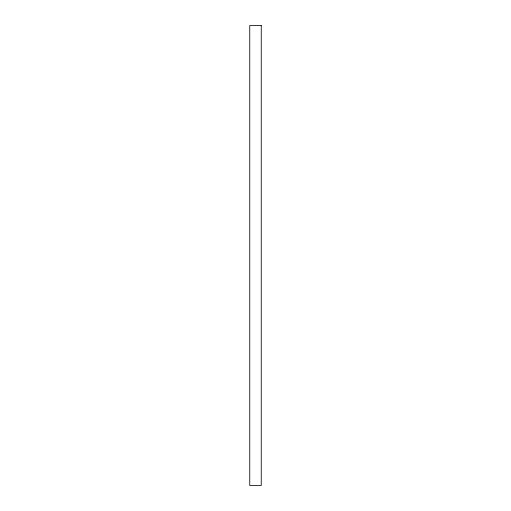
<?xml version="1.0" encoding="UTF-8"?>
<svg xmlns="http://www.w3.org/2000/svg" width="511" height="511" viewBox="0 0 511 511"><rect width="100%" height="100%" fill="white"/><g stroke="black" fill="none" stroke-linecap="round" stroke-linejoin="round"><path stroke-width="0.77" d="M261.249 25.55L249.751 25.55L249.751 485.45L261.249 485.45L261.249 25.55"/></g></svg>
